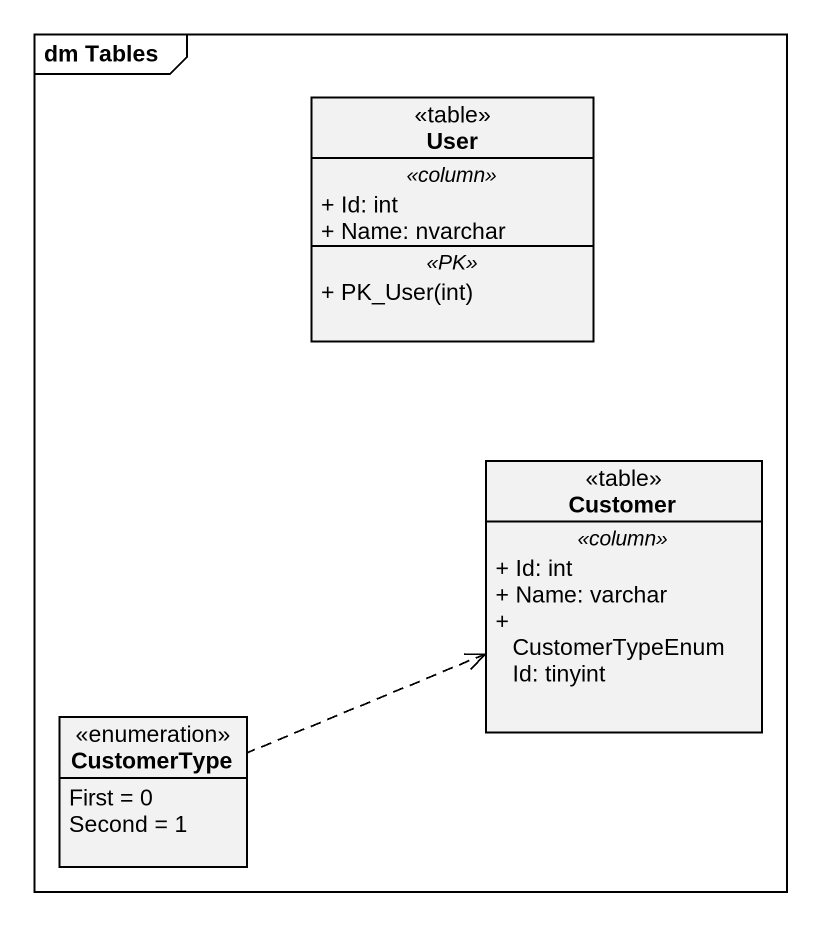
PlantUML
@startuml
mainframe dm Tables
hide circle
hide empty members
skinparam classAttributeIconSize 0
class User <<table>> {
  .. <<column>> ..
  + Id: int
  + Name: nvarchar
  .. <<PK>> ..
  + PK_User(int)
}
class Customer <<table>> {
  .. <<column>> ..
  + Id: int
  + Name: varchar
  + CustomerTypeEnumId: tinyint
}
enum CustomerType {
  First = 0
  Second = 1
}
Customer <.left. CustomerType
@enduml
